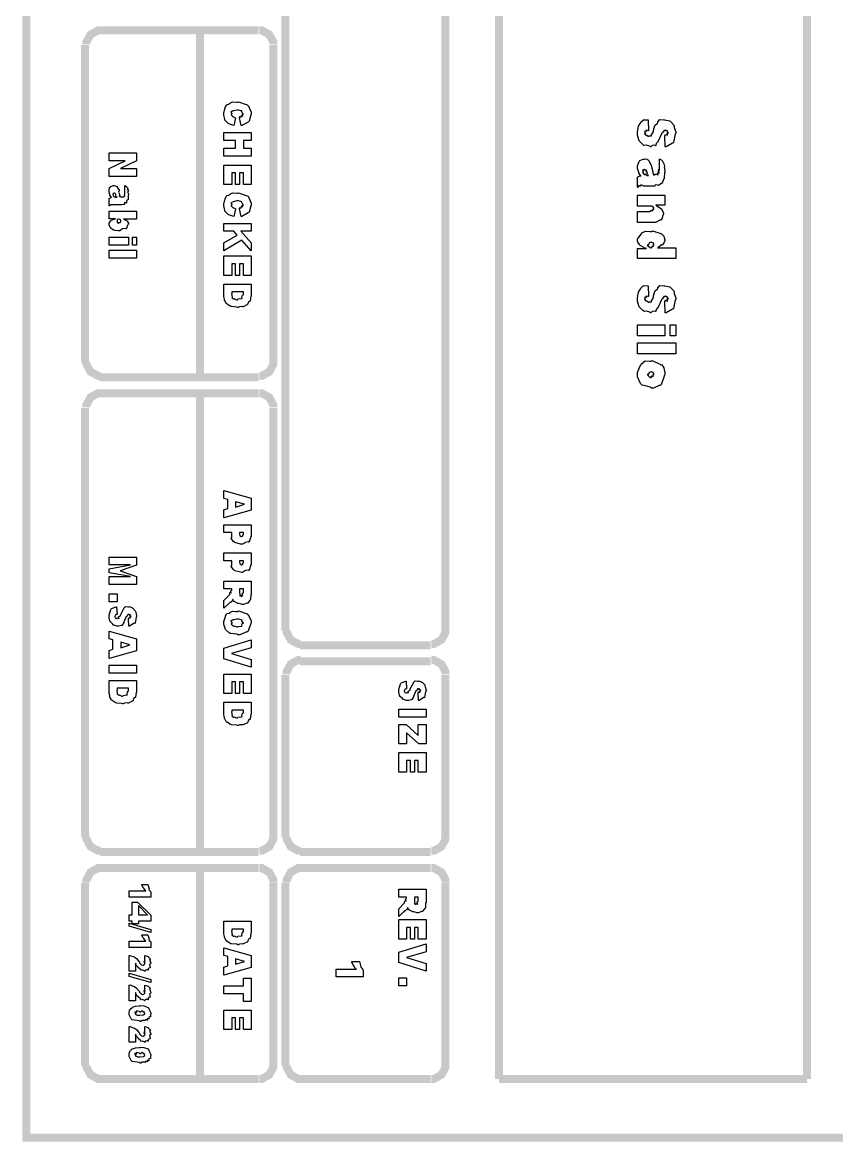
# Model space of a CAD drawing. Extents: x 0 to 11.7, y 0 to 16.5.
# Drawn here: x 0.387 to 1.403, y 0.29 to 1.688 of the extents above; entities that cross this region are included whole.
import ezdxf

# ---------------------------------------------------------------- set-up
doc = ezdxf.new("R2010")
doc.units = 0
doc.layers.get('0').update_dxf_attribs({"linetype": 'CONTINUOUS'})

msp = doc.modelspace()

# ---------------------------------------------------------------- linework, layer by layer
at = {"color": 0, "const_width": 0.01}
msp.add_lwpolyline([(11.4117, 0.295), (11.4117, 16.145), (0.3917, 16.145), (0.3917, 0.295), (11.4117, 0.295)], close=True, dxfattribs=at)
for points in [[(0.9817, 0.3683), (0.9817, 2.4933)], [(1.3666, 0.3683), (1.3666, 2.4933)], [(0.715, 0.9283), (0.715, 2.1)], [(0.915, 0.9283), (0.915, 2.1)], [(0.4842, 1.6783), (0.4811, 1.6783), (0.4718, 1.6732), (0.4667, 1.664), (0.4667, 1.6608)], [(0.6816, 1.6783), (0.4833, 1.6783)], [(0.6083, 1.245), (0.6083, 1.6783)], [(0.7, 1.6608), (0.7, 1.664), (0.6949, 1.6732), (0.6856, 1.6783), (0.6825, 1.6783)], [(0.465, 1.2633), (0.465, 1.66)], [(0.7, 1.2633), (0.7, 1.66)], [(0.4667, 1.2642), (0.4667, 1.2611), (0.4718, 1.2518), (0.4811, 1.2467), (0.4842, 1.2467)], [(0.6825, 1.2467), (0.6856, 1.2467), (0.6949, 1.2518), (0.7, 1.2611), (0.7, 1.2642)], [(0.6816, 1.245), (0.4833, 1.245)], [(0.4842, 1.225), (0.4811, 1.225), (0.4718, 1.2199), (0.4667, 1.2106), (0.4667, 1.2075)], [(0.6816, 1.225), (0.4833, 1.225)], [(0.6083, 0.6517), (0.6083, 1.225)], [(0.7, 1.2075), (0.7, 1.2106), (0.6949, 1.2199), (0.6856, 1.225), (0.6825, 1.225)], [(0.465, 0.67), (0.465, 1.2067)], [(0.7, 0.67), (0.7, 1.2067)], [(0.7167, 0.9291), (0.7167, 0.9261), (0.7218, 0.9168), (0.7311, 0.9117), (0.7342, 0.9117)], [(0.8975, 0.9117), (0.9006, 0.9117), (0.9099, 0.9168), (0.915, 0.9261), (0.915, 0.9291)], [(0.8966, 0.91), (0.7333, 0.91)], [(0.7342, 0.8917), (0.7311, 0.8917), (0.7218, 0.8866), (0.7167, 0.8773), (0.7167, 0.8742)], [(0.8966, 0.89), (0.7333, 0.89)], [(0.915, 0.8742), (0.915, 0.8773), (0.9099, 0.8866), (0.9006, 0.8917), (0.8975, 0.8917)], [(0.715, 0.67), (0.715, 0.8733)], [(0.915, 0.67), (0.915, 0.8733)], [(0.4667, 0.6708), (0.4667, 0.6678), (0.4718, 0.6585), (0.4811, 0.6533), (0.4842, 0.6533)], [(0.6825, 0.6533), (0.6856, 0.6533), (0.6949, 0.6585), (0.7, 0.6678), (0.7, 0.6708)], [(0.7167, 0.6708), (0.7167, 0.6678), (0.7218, 0.6585), (0.7311, 0.6533), (0.7342, 0.6533)], [(0.8975, 0.6533), (0.9006, 0.6533), (0.9099, 0.6585), (0.915, 0.6678), (0.915, 0.6708)], [(0.6816, 0.6517), (0.4833, 0.6517)], [(0.8966, 0.6517), (0.7333, 0.6517)], [(0.4842, 0.6317), (0.4811, 0.6317), (0.4718, 0.6266), (0.4667, 0.6173), (0.4667, 0.6141)], [(0.6816, 0.6317), (0.4833, 0.6317)], [(0.6083, 0.3683), (0.6083, 0.6317)], [(0.7, 0.6141), (0.7, 0.6173), (0.6949, 0.6266), (0.6856, 0.6317), (0.6825, 0.6317)], [(0.7342, 0.6317), (0.7311, 0.6317), (0.7218, 0.6266), (0.7167, 0.6173), (0.7167, 0.6141)], [(0.8966, 0.6317), (0.7333, 0.6317)], [(0.915, 0.6141), (0.915, 0.6173), (0.9099, 0.6266), (0.9006, 0.6317), (0.8975, 0.6317)], [(0.465, 0.385), (0.465, 0.6133)], [(0.7, 0.385), (0.7, 0.6133)], [(0.715, 0.385), (0.715, 0.6133)], [(0.915, 0.385), (0.915, 0.6133)], [(0.4667, 0.3859), (0.4667, 0.3828), (0.4718, 0.3735), (0.4811, 0.3683), (0.4842, 0.3683)], [(0.6825, 0.3683), (0.6856, 0.3683), (0.6949, 0.3735), (0.7, 0.3828), (0.7, 0.3859)], [(0.7167, 0.3859), (0.7167, 0.3828), (0.7218, 0.3735), (0.7311, 0.3683), (0.7342, 0.3683)], [(0.8975, 0.3683), (0.9006, 0.3683), (0.9099, 0.3735), (0.915, 0.3828), (0.915, 0.3859)], [(0.6816, 0.3683), (0.4833, 0.3683)], [(0.8966, 0.3683), (0.7333, 0.3683)], [(1.3666, 0.3683), (0.9817, 0.3683)]]:
    msp.add_lwpolyline(points, dxfattribs=at)
at = {"color": 0}
for points in [[(0.6529, 1.569), (0.6509, 1.5593), (0.6496, 1.5598), (0.6456, 1.5611), (0.6444, 1.5616), (0.644, 1.5618), (0.6431, 1.5624), (0.6399, 1.5657), (0.6396, 1.5662), (0.6394, 1.5674), (0.6385, 1.5709), (0.6383, 1.5724), (0.6383, 1.5729), (0.6383, 1.5749), (0.6396, 1.5804), (0.6399, 1.5809), (0.64, 1.5821), (0.6418, 1.5854), (0.6446, 1.586), (0.6453, 1.5864), (0.6453, 1.5871), (0.6489, 1.5889), (0.6539, 1.5885), (0.6555, 1.5885), (0.6566, 1.589), (0.6674, 1.5853), (0.6681, 1.5846), (0.6687, 1.5847), (0.6724, 1.5761), (0.6724, 1.5731), (0.6719, 1.5728), (0.6697, 1.5648), (0.6692, 1.5642), (0.6684, 1.5638), (0.6609, 1.5596), (0.6598, 1.5593), (0.6579, 1.569), (0.6578, 1.5694), (0.6585, 1.5708), (0.6599, 1.5697), (0.66, 1.5697), (0.6599, 1.5701), (0.6602, 1.5718), (0.6619, 1.5713), (0.662, 1.5714), (0.6617, 1.5718), (0.6613, 1.5734), (0.6627, 1.5736), (0.6627, 1.5736), (0.6621, 1.5742), (0.6608, 1.5767), (0.6606, 1.5776), (0.6605, 1.5777), (0.6596, 1.578), (0.6565, 1.5788), (0.6555, 1.5788), (0.6545, 1.5788), (0.6499, 1.5777), (0.6496, 1.5775), (0.649, 1.5775), (0.6471, 1.5762), (0.6481, 1.5746), (0.6481, 1.574), (0.6479, 1.5741), (0.6472, 1.5728), (0.649, 1.571), (0.6492, 1.5708), (0.6492, 1.5708), (0.6494, 1.5708), (0.6525, 1.5691), (0.6529, 1.569)], [(1.1682, 1.5666), (1.1685, 1.553), (1.1678, 1.5532), (1.1654, 1.5535), (1.1662, 1.5521), (1.1661, 1.5521), (1.1656, 1.5523), (1.1636, 1.5519), (1.1645, 1.55), (1.1645, 1.5493), (1.1644, 1.5494), (1.1637, 1.5493), (1.1656, 1.5472), (1.1659, 1.5471), (1.1658, 1.5473), (1.1661, 1.548), (1.1683, 1.5462), (1.1691, 1.5462), (1.1692, 1.5465), (1.1719, 1.5466), (1.1722, 1.5467), (1.1721, 1.5478), (1.1745, 1.5511), (1.1747, 1.5519), (1.1746, 1.5538), (1.1765, 1.5597), (1.1799, 1.5626), (1.1804, 1.5632), (1.1802, 1.5639), (1.1828, 1.5671), (1.1875, 1.5666), (1.1891, 1.5666), (1.1891, 1.5666), (1.1951, 1.5652), (1.1956, 1.5649), (1.1956, 1.5649), (1.1969, 1.5636), (1.2003, 1.5601), (1.2006, 1.5595), (1.2006, 1.557), (1.2025, 1.5514), (1.2025, 1.5495), (1.202, 1.549), (1.1998, 1.5382), (1.1993, 1.5375), (1.1986, 1.5375), (1.1906, 1.5329), (1.1895, 1.5328), (1.1889, 1.5462), (1.1889, 1.5468), (1.1902, 1.5484), (1.1922, 1.5474), (1.1923, 1.5475), (1.1921, 1.5481), (1.192, 1.5501), (1.1934, 1.5501), (1.1934, 1.5501), (1.193, 1.5507), (1.1918, 1.5526), (1.1923, 1.5523), (1.1923, 1.5523), (1.1918, 1.5527), (1.1901, 1.5537), (1.19, 1.553), (1.1899, 1.553), (1.1896, 1.5532), (1.1882, 1.5533), (1.188, 1.5534), (1.188, 1.5534), (1.1866, 1.5511), (1.1865, 1.5506), (1.1853, 1.55), (1.1807, 1.5398), (1.1806, 1.5393), (1.18, 1.5393), (1.1782, 1.5371), (1.1778, 1.5346), (1.1773, 1.5343), (1.1765, 1.5348), (1.1731, 1.5346), (1.1713, 1.5328), (1.1706, 1.5328), (1.17, 1.5336), (1.1662, 1.5349), (1.1632, 1.5344), (1.1626, 1.5347), (1.1616, 1.5357), (1.1584, 1.5385), (1.1572, 1.5399), (1.157, 1.5404), (1.1565, 1.5414), (1.155, 1.5473), (1.155, 1.5493), (1.155, 1.5516), (1.1559, 1.5587), (1.1581, 1.5619), (1.1587, 1.5625), (1.159, 1.5637), (1.1625, 1.5667), (1.1673, 1.5665), (1.1682, 1.5666)], [(0.6724, 1.5507), (0.6724, 1.5409), (0.6627, 1.5409), (0.6627, 1.5311), (0.6724, 1.5311), (0.6724, 1.5214), (0.6383, 1.5214), (0.6383, 1.5311), (0.6529, 1.5311), (0.6529, 1.5409), (0.6383, 1.5409), (0.6383, 1.5507), (0.6724, 1.5507)], [(0.5291, 1.5252), (0.5291, 1.5155), (0.5091, 1.5057), (0.5291, 1.5057), (0.5291, 1.4959), (0.495, 1.4959), (0.495, 1.5057), (0.5148, 1.5155), (0.495, 1.5155), (0.495, 1.5252), (0.5291, 1.5252)], [(1.1821, 1.504), (1.1821, 1.5176), (1.1821, 1.5176), (1.1824, 1.5177), (1.1852, 1.5161), (1.1854, 1.5159), (1.1854, 1.5159), (1.1874, 1.5126), (1.1876, 1.5122), (1.1876, 1.5122), (1.1875, 1.5118), (1.1884, 1.5081), (1.1884, 1.5076), (1.188, 1.5074), (1.1889, 1.5029), (1.1889, 1.5014), (1.1884, 1.5012), (1.1882, 1.4932), (1.188, 1.4927), (1.1874, 1.4925), (1.1854, 1.4874), (1.1849, 1.487), (1.1848, 1.4872), (1.1813, 1.4848), (1.1808, 1.4847), (1.1801, 1.4851), (1.177, 1.4855), (1.1765, 1.4838), (1.1763, 1.4838), (1.162, 1.4838), (1.1615, 1.4844), (1.159, 1.4853), (1.1585, 1.4836), (1.1583, 1.4836), (1.1581, 1.484), (1.1564, 1.4847), (1.1553, 1.4823), (1.155, 1.482), (1.155, 1.4949), (1.1552, 1.4952), (1.1568, 1.4961), (1.157, 1.4962), (1.157, 1.4962), (1.1591, 1.4966), (1.1593, 1.4966), (1.1586, 1.4969), (1.1565, 1.5004), (1.1563, 1.5007), (1.156, 1.502), (1.155, 1.5059), (1.155, 1.5072), (1.155, 1.5092), (1.157, 1.5146), (1.1574, 1.515), (1.1576, 1.5159), (1.162, 1.5176), (1.1635, 1.5176), (1.1635, 1.5176), (1.1655, 1.518), (1.1686, 1.516), (1.1689, 1.5157), (1.1689, 1.5157), (1.172, 1.5096), (1.1722, 1.5087), (1.1721, 1.5079), (1.1738, 1.5015), (1.1739, 1.5011), (1.1739, 1.5011), (1.174, 1.5004), (1.1753, 1.4976), (1.1754, 1.4972), (1.1755, 1.4977), (1.1777, 1.4991), (1.1804, 1.4978), (1.1806, 1.4979), (1.1803, 1.4983), (1.1803, 1.5002), (1.1821, 1.4998), (1.1821, 1.4998), (1.1816, 1.5005), (1.1805, 1.503), (1.1821, 1.5029), (1.1821, 1.5029), (1.1817, 1.5032), (1.1805, 1.5044), (1.1821, 1.504), (1.1821, 1.504)], [(0.6724, 1.5101), (0.6724, 1.4858), (0.6627, 1.4858), (0.6627, 1.5004), (0.6579, 1.5004), (0.6579, 1.4858), (0.6529, 1.4858), (0.6529, 1.5004), (0.6481, 1.5004), (0.6481, 1.4858), (0.6383, 1.4858), (0.6383, 1.5101), (0.6724, 1.5101)], [(1.1685, 1.4972), (1.1679, 1.498), (1.1663, 1.5005), (1.1674, 1.5005), (1.1674, 1.5005), (1.1668, 1.5012), (1.1651, 1.5035), (1.1659, 1.5033), (1.1659, 1.5033), (1.1654, 1.5037), (1.1637, 1.5047), (1.1641, 1.504), (1.1641, 1.504), (1.1637, 1.5042), (1.1621, 1.5046), (1.1625, 1.5034), (1.1624, 1.5033), (1.1622, 1.5035), (1.161, 1.5035), (1.1617, 1.5021), (1.1617, 1.5016), (1.1617, 1.5017), (1.1611, 1.5015), (1.1623, 1.4994), (1.1624, 1.4992), (1.1623, 1.4993), (1.1624, 1.4997), (1.1642, 1.4978), (1.1643, 1.4977), (1.1642, 1.4979), (1.1644, 1.499), (1.1665, 1.4972), (1.1672, 1.4972), (1.1685, 1.4972)], [(0.5145, 1.4749), (0.5145, 1.4847), (0.5145, 1.4847), (0.5168, 1.4833), (0.5169, 1.4832), (0.5169, 1.4832), (0.5167, 1.483), (0.5182, 1.4811), (0.5182, 1.4808), (0.5182, 1.4808), (0.5176, 1.4805), (0.5191, 1.4779), (0.5191, 1.4775), (0.519, 1.4776), (0.518, 1.4768), (0.5193, 1.474), (0.5193, 1.473), (0.5186, 1.4726), (0.5188, 1.4671), (0.5187, 1.4667), (0.5183, 1.4668), (0.5167, 1.4656), (0.5168, 1.4629), (0.5165, 1.4626), (0.5162, 1.4629), (0.5143, 1.4634), (0.514, 1.4611), (0.5137, 1.461), (0.513, 1.461), (0.5109, 1.4604), (0.5102, 1.4604), (0.5, 1.4604), (0.4994, 1.4605), (0.4976, 1.4602), (0.4974, 1.4602), (0.4971, 1.4602), (0.4953, 1.4592), (0.495, 1.4591), (0.495, 1.4684), (0.4951, 1.4687), (0.4965, 1.4691), (0.4965, 1.4691), (0.4965, 1.4692), (0.4979, 1.4695), (0.498, 1.4695), (0.4976, 1.4703), (0.496, 1.4723), (0.4959, 1.4725), (0.4957, 1.4731), (0.495, 1.4763), (0.495, 1.4773), (0.495, 1.4785), (0.4954, 1.482), (0.4965, 1.4825), (0.4967, 1.4828), (0.4969, 1.4834), (0.5001, 1.4847), (0.5011, 1.4847), (0.5011, 1.4847), (0.5048, 1.4835), (0.505, 1.4832), (0.505, 1.4832), (0.5051, 1.4822), (0.5073, 1.479), (0.5074, 1.4784), (0.5073, 1.4785), (0.5066, 1.4762), (0.5085, 1.473), (0.5085, 1.4728), (0.5082, 1.4728), (0.5073, 1.4718), (0.5094, 1.4702), (0.5095, 1.4699), (0.51, 1.4704), (0.5133, 1.4703), (0.5135, 1.4704), (0.5134, 1.4707), (0.5145, 1.4716), (0.5145, 1.4719), (0.5143, 1.4722), (0.5145, 1.4741), (0.5145, 1.4741), (0.5145, 1.4741), (0.5145, 1.4748), (0.5145, 1.4749)], [(0.5048, 1.4699), (0.5043, 1.4703), (0.5031, 1.4719), (0.5039, 1.4723), (0.5039, 1.4723), (0.5035, 1.4727), (0.5029, 1.4744), (0.5028, 1.4745), (0.5025, 1.4746), (0.5018, 1.4749), (0.5015, 1.4749), (0.5012, 1.475), (0.5003, 1.4746), (0.5002, 1.4745), (0.5002, 1.4745), (0.4998, 1.4735), (0.4998, 1.4732), (0.4998, 1.4732), (0.5002, 1.4718), (0.5002, 1.4717), (0.5002, 1.4717), (0.5014, 1.4705), (0.5015, 1.4704), (0.5015, 1.4704), (0.5031, 1.4699), (0.5037, 1.4699), (0.5048, 1.4699)], [(0.6529, 1.4555), (0.6509, 1.4457), (0.6496, 1.4462), (0.6456, 1.4476), (0.6444, 1.4481), (0.644, 1.4483), (0.6431, 1.4489), (0.6399, 1.4522), (0.6396, 1.4526), (0.6394, 1.4538), (0.6385, 1.4573), (0.6383, 1.4589), (0.6383, 1.4594), (0.6383, 1.4614), (0.6396, 1.4668), (0.6399, 1.4674), (0.64, 1.4685), (0.6418, 1.4719), (0.6446, 1.4724), (0.6453, 1.4728), (0.6453, 1.4735), (0.6489, 1.4754), (0.6539, 1.475), (0.6555, 1.475), (0.6566, 1.4754), (0.6674, 1.4717), (0.6681, 1.4711), (0.6687, 1.4711), (0.6724, 1.4625), (0.6724, 1.4596), (0.6719, 1.4592), (0.6697, 1.4512), (0.6692, 1.4507), (0.6684, 1.4503), (0.6609, 1.446), (0.6598, 1.4457), (0.6579, 1.4555), (0.6578, 1.4558), (0.6585, 1.4572), (0.6599, 1.4561), (0.66, 1.4561), (0.6599, 1.4565), (0.6602, 1.4582), (0.6619, 1.4577), (0.662, 1.4579), (0.6617, 1.4582), (0.6613, 1.4599), (0.6627, 1.46), (0.6627, 1.46), (0.6621, 1.4607), (0.6608, 1.4631), (0.6606, 1.464), (0.6605, 1.4641), (0.6596, 1.4645), (0.6565, 1.4652), (0.6555, 1.4652), (0.6545, 1.4653), (0.6499, 1.4641), (0.6496, 1.4639), (0.649, 1.4639), (0.6471, 1.4627), (0.6481, 1.461), (0.6481, 1.4604), (0.6479, 1.4605), (0.6472, 1.4592), (0.649, 1.4574), (0.6492, 1.4572), (0.6492, 1.4572), (0.6494, 1.4572), (0.6525, 1.4556), (0.6529, 1.4555)], [(1.1889, 1.4724), (1.1889, 1.4598), (1.1776, 1.4598), (1.1777, 1.4599), (1.1846, 1.4552), (1.1849, 1.4548), (1.1849, 1.4548), (1.1871, 1.4503), (1.1871, 1.4487), (1.1868, 1.4482), (1.1846, 1.4418), (1.1841, 1.4413), (1.1835, 1.4417), (1.1771, 1.4385), (1.175, 1.4385), (1.155, 1.4385), (1.155, 1.452), (1.1704, 1.452), (1.1706, 1.4526), (1.1724, 1.4539), (1.174, 1.4527), (1.1741, 1.4528), (1.174, 1.4534), (1.1744, 1.4553), (1.1754, 1.455), (1.1754, 1.455), (1.1751, 1.4557), (1.1742, 1.4579), (1.1739, 1.4579), (1.1739, 1.4579), (1.1732, 1.4586), (1.1697, 1.4587), (1.1685, 1.4587), (1.155, 1.4587), (1.155, 1.4724), (1.1889, 1.4724)], [(0.5291, 1.4523), (0.5291, 1.4425), (0.5128, 1.4425), (0.513, 1.4424), (0.5174, 1.4402), (0.5176, 1.4399), (0.5176, 1.4399), (0.5193, 1.4373), (0.5193, 1.4364), (0.5188, 1.4364), (0.5173, 1.4339), (0.5168, 1.4308), (0.5163, 1.4303), (0.5155, 1.4309), (0.5116, 1.4302), (0.5085, 1.428), (0.5074, 1.428), (0.5061, 1.4281), (0.5023, 1.4284), (0.5011, 1.4289), (0.5007, 1.429), (0.4997, 1.4292), (0.4966, 1.4318), (0.4963, 1.4321), (0.496, 1.4332), (0.495, 1.4356), (0.495, 1.4364), (0.495, 1.4374), (0.4966, 1.4401), (0.497, 1.4403), (0.4971, 1.4408), (0.5023, 1.4429), (0.503, 1.4431), (0.495, 1.4431), (0.495, 1.4523), (0.5291, 1.4523)], [(0.5072, 1.4425), (0.5067, 1.4425), (0.5053, 1.4419), (0.5052, 1.4419), (0.5051, 1.4419), (0.5048, 1.4405), (0.5048, 1.4401), (0.5048, 1.4401), (0.5052, 1.4385), (0.5052, 1.4384), (0.5052, 1.4384), (0.5048, 1.4384), (0.5066, 1.4375), (0.5072, 1.4375), (0.507, 1.4376), (0.5067, 1.4385), (0.5088, 1.4383), (0.5089, 1.4384), (0.509, 1.4388), (0.5095, 1.4396), (0.5095, 1.4399), (0.5095, 1.4404), (0.509, 1.4417), (0.5089, 1.4419), (0.5088, 1.4421), (0.5076, 1.4425), (0.5072, 1.4425)], [(0.6724, 1.4371), (0.6724, 1.4274), (0.6596, 1.4274), (0.6724, 1.413), (0.6724, 1.4031), (0.6607, 1.4161), (0.6383, 1.4031), (0.6383, 1.4128), (0.6548, 1.4226), (0.6505, 1.4274), (0.6383, 1.4274), (0.6383, 1.4371), (0.6724, 1.4371)], [(1.2025, 1.3933), (1.155, 1.3933), (1.155, 1.4059), (1.1661, 1.4059), (1.1642, 1.4062), (1.1582, 1.4094), (1.1578, 1.4098), (1.1573, 1.4107), (1.1554, 1.4136), (1.155, 1.4146), (1.155, 1.415), (1.155, 1.4173), (1.1592, 1.4236), (1.16, 1.4241), (1.1604, 1.4253), (1.165, 1.4276), (1.1705, 1.4271), (1.1724, 1.4271), (1.1735, 1.4277), (1.1839, 1.4244), (1.1845, 1.4239), (1.1849, 1.424), (1.1876, 1.4213), (1.1889, 1.4167), (1.1889, 1.4152), (1.1884, 1.4151), (1.1869, 1.4107), (1.1865, 1.4104), (1.1858, 1.4109), (1.1805, 1.407), (1.1797, 1.4067), (1.2025, 1.4067), (1.2025, 1.3933)], [(0.5193, 1.4198), (0.5193, 1.41), (0.495, 1.41), (0.495, 1.4198), (0.5193, 1.4198)], [(0.5291, 1.4198), (0.5291, 1.41), (0.5241, 1.41), (0.5241, 1.4198), (0.5291, 1.4198)], [(1.1722, 1.4067), (1.1722, 1.4072), (1.1731, 1.4087), (1.1745, 1.4078), (1.1745, 1.4078), (1.1744, 1.4084), (1.1745, 1.4104), (1.1754, 1.4102), (1.1754, 1.4102), (1.1751, 1.4109), (1.1744, 1.4128), (1.1745, 1.4126), (1.1745, 1.4126), (1.1742, 1.4131), (1.1725, 1.4135), (1.1719, 1.4135), (1.1717, 1.4137), (1.1695, 1.4128), (1.1693, 1.4126), (1.1693, 1.4126), (1.1685, 1.4108), (1.1685, 1.4102), (1.1682, 1.4104), (1.167, 1.4101), (1.1692, 1.408), (1.1693, 1.4078), (1.1693, 1.4078), (1.1714, 1.4067), (1.1722, 1.4067)], [(0.5291, 1.4037), (0.5291, 1.3939), (0.495, 1.3939), (0.495, 1.4037), (0.5291, 1.4037)], [(0.6724, 1.3966), (0.6724, 1.3723), (0.6627, 1.3723), (0.6627, 1.3868), (0.6579, 1.3868), (0.6579, 1.3723), (0.6529, 1.3723), (0.6529, 1.3868), (0.6481, 1.3868), (0.6481, 1.3723), (0.6383, 1.3723), (0.6383, 1.3966), (0.6724, 1.3966)], [(0.6724, 1.3614), (0.6724, 1.3467), (0.6719, 1.3465), (0.6713, 1.3404), (0.6711, 1.3399), (0.671, 1.3401), (0.6689, 1.339), (0.6679, 1.3357), (0.6674, 1.3354), (0.667, 1.3354), (0.6625, 1.3331), (0.662, 1.333), (0.661, 1.3333), (0.6576, 1.3331), (0.656, 1.3321), (0.6555, 1.3321), (0.6544, 1.3327), (0.6476, 1.3332), (0.647, 1.3334), (0.6458, 1.334), (0.6422, 1.3364), (0.6418, 1.3367), (0.6412, 1.3372), (0.6393, 1.3407), (0.6392, 1.341), (0.6391, 1.3424), (0.6383, 1.3457), (0.6383, 1.3467), (0.6383, 1.3614), (0.6724, 1.3614)], [(1.1682, 1.3593), (1.1685, 1.3457), (1.1678, 1.3459), (1.1654, 1.3462), (1.1662, 1.3448), (1.1661, 1.3448), (1.1656, 1.345), (1.1636, 1.3446), (1.1645, 1.3427), (1.1645, 1.342), (1.1644, 1.3421), (1.1637, 1.342), (1.1656, 1.3399), (1.1659, 1.3398), (1.1658, 1.3399), (1.1661, 1.3407), (1.1683, 1.3389), (1.1691, 1.3389), (1.1692, 1.3392), (1.1719, 1.3393), (1.1722, 1.3394), (1.1721, 1.3405), (1.1745, 1.3438), (1.1747, 1.3446), (1.1746, 1.3465), (1.1765, 1.3524), (1.1799, 1.3553), (1.1804, 1.3558), (1.1802, 1.3566), (1.1828, 1.3598), (1.1875, 1.3593), (1.1891, 1.3593), (1.1891, 1.3593), (1.1951, 1.3579), (1.1956, 1.3576), (1.1956, 1.3576), (1.1969, 1.3563), (1.2003, 1.3528), (1.2006, 1.3522), (1.2006, 1.3497), (1.2025, 1.3441), (1.2025, 1.3422), (1.202, 1.3417), (1.1998, 1.331), (1.1993, 1.3302), (1.1986, 1.3302), (1.1906, 1.3256), (1.1895, 1.3255), (1.1889, 1.3389), (1.1889, 1.3395), (1.1902, 1.3412), (1.1922, 1.3401), (1.1923, 1.3402), (1.1921, 1.3408), (1.192, 1.3428), (1.1934, 1.3428), (1.1934, 1.3428), (1.193, 1.3434), (1.1918, 1.3453), (1.1923, 1.345), (1.1923, 1.345), (1.1918, 1.3454), (1.1901, 1.3464), (1.19, 1.3457), (1.1899, 1.3457), (1.1896, 1.3459), (1.1882, 1.346), (1.188, 1.3461), (1.188, 1.3461), (1.1866, 1.3438), (1.1865, 1.3433), (1.1853, 1.3427), (1.1807, 1.3325), (1.1806, 1.332), (1.18, 1.332), (1.1782, 1.3298), (1.1778, 1.3273), (1.1773, 1.327), (1.1765, 1.3275), (1.1731, 1.3273), (1.1713, 1.3255), (1.1706, 1.3255), (1.17, 1.3263), (1.1662, 1.3276), (1.1632, 1.3271), (1.1626, 1.3274), (1.1616, 1.3284), (1.1584, 1.3312), (1.1572, 1.3326), (1.157, 1.3331), (1.1565, 1.3341), (1.155, 1.34), (1.155, 1.342), (1.155, 1.3443), (1.1559, 1.3514), (1.1581, 1.3546), (1.1587, 1.3552), (1.159, 1.3564), (1.1625, 1.3594), (1.1673, 1.3592), (1.1682, 1.3593)], [(0.6627, 1.3517), (0.6481, 1.3517), (0.6481, 1.3493), (0.6479, 1.3492), (0.6485, 1.3449), (0.6485, 1.3447), (0.6485, 1.3448), (0.6481, 1.3446), (0.6503, 1.3429), (0.6505, 1.3428), (0.6505, 1.3428), (0.6509, 1.3433), (0.6542, 1.3419), (0.6553, 1.3419), (0.6558, 1.3428), (0.6609, 1.3434), (0.6611, 1.3436), (0.6609, 1.3443), (0.6612, 1.3468), (0.6627, 1.3485), (0.6627, 1.3491), (0.6627, 1.3517)], [(1.1889, 1.3103), (1.1889, 1.2967), (1.155, 1.2967), (1.155, 1.3103), (1.1889, 1.3103)], [(1.2025, 1.3103), (1.2025, 1.2967), (1.1956, 1.2967), (1.1956, 1.3103), (1.2025, 1.3103)], [(1.2025, 1.2878), (1.2025, 1.2741), (1.155, 1.2741), (1.155, 1.2878), (1.2025, 1.2878)], [(1.1719, 1.2652), (1.1729, 1.2658), (1.1833, 1.2614), (1.1841, 1.2606), (1.1846, 1.2608), (1.1875, 1.2567), (1.1889, 1.2504), (1.1889, 1.2483), (1.1884, 1.2476), (1.1842, 1.2356), (1.1832, 1.2348), (1.1825, 1.235), (1.1747, 1.2313), (1.1722, 1.2313), (1.1706, 1.2324), (1.1648, 1.2341), (1.1606, 1.2351), (1.1598, 1.2359), (1.1586, 1.2373), (1.155, 1.2455), (1.155, 1.2483), (1.155, 1.2511), (1.1583, 1.2591), (1.1589, 1.2598), (1.1593, 1.2614), (1.1642, 1.2654), (1.17, 1.2652), (1.1719, 1.2652)], [(1.1719, 1.2515), (1.1717, 1.2517), (1.1695, 1.2508), (1.1693, 1.2507), (1.1693, 1.2507), (1.1685, 1.2489), (1.1685, 1.2483), (1.1682, 1.2484), (1.167, 1.2482), (1.1692, 1.246), (1.1693, 1.2459), (1.1693, 1.2459), (1.1714, 1.2448), (1.1722, 1.2448), (1.1722, 1.2453), (1.1731, 1.2467), (1.1745, 1.2459), (1.1745, 1.2459), (1.1744, 1.2465), (1.1745, 1.2484), (1.1754, 1.2481), (1.1754, 1.2481), (1.1751, 1.2488), (1.1744, 1.2509), (1.1745, 1.2507), (1.1745, 1.2507), (1.1742, 1.2511), (1.1725, 1.2515), (1.1719, 1.2515)], [(0.6431, 1.0808), (0.6431, 1.0923), (0.6383, 1.0936), (0.6383, 1.1034), (0.6724, 1.0938), (0.6724, 1.0788), (0.6383, 1.0693), (0.6383, 1.0793), (0.6431, 1.0808)], [(0.6529, 1.0827), (0.6642, 1.0864), (0.6529, 1.0895), (0.6529, 1.0827)], [(0.6724, 1.0607), (0.6724, 1.0459), (0.6719, 1.0456), (0.6697, 1.0392), (0.6692, 1.0388), (0.6686, 1.0393), (0.6651, 1.0386), (0.6617, 1.0364), (0.6605, 1.0364), (0.6589, 1.0365), (0.6519, 1.0384), (0.6514, 1.0388), (0.6502, 1.0398), (0.6473, 1.0435), (0.6481, 1.0457), (0.6481, 1.0464), (0.6481, 1.0509), (0.6383, 1.0509), (0.6383, 1.0607), (0.6724, 1.0607)], [(0.6579, 1.0509), (0.6579, 1.0494), (0.6579, 1.0494), (0.6584, 1.0469), (0.6585, 1.0468), (0.6585, 1.0468), (0.6598, 1.0459), (0.6603, 1.0459), (0.6603, 1.0459), (0.6617, 1.0465), (0.6618, 1.0466), (0.6617, 1.0468), (0.6627, 1.0485), (0.6627, 1.049), (0.6627, 1.0509), (0.6579, 1.0509)], [(0.6724, 1.0255), (0.6724, 1.0108), (0.6719, 1.0105), (0.6697, 1.0041), (0.6692, 1.0036), (0.6686, 1.0041), (0.6651, 1.0035), (0.6617, 1.0012), (0.6605, 1.0012), (0.6589, 1.0014), (0.6519, 1.0033), (0.6514, 1.0036), (0.6502, 1.0047), (0.6473, 1.0084), (0.6481, 1.0105), (0.6481, 1.0112), (0.6481, 1.0158), (0.6383, 1.0158), (0.6383, 1.0255), (0.6724, 1.0255)], [(0.5291, 1.0202), (0.5291, 1.0103), (0.5087, 1.0031), (0.5291, 0.9959), (0.5291, 0.9862), (0.495, 0.9862), (0.495, 0.9959), (0.5215, 0.9959), (0.495, 1.0007), (0.495, 1.0057), (0.5215, 1.0105), (0.495, 1.0105), (0.495, 1.0202), (0.5291, 1.0202)], [(0.6579, 1.0158), (0.6579, 1.0143), (0.6579, 1.0143), (0.6584, 1.0118), (0.6585, 1.0117), (0.6585, 1.0117), (0.6598, 1.0108), (0.6603, 1.0108), (0.6603, 1.0108), (0.6617, 1.0113), (0.6618, 1.0114), (0.6617, 1.0116), (0.6627, 1.0133), (0.6627, 1.0138), (0.6627, 1.0158), (0.6579, 1.0158)], [(0.6383, 0.9904), (0.6724, 0.9904), (0.6724, 0.9737), (0.6719, 0.9736), (0.6715, 0.9672), (0.6713, 0.9667), (0.6708, 0.9664), (0.6681, 0.9629), (0.6676, 0.9626), (0.6671, 0.9628), (0.6627, 0.9611), (0.6611, 0.9611), (0.6602, 0.9615), (0.657, 0.9622), (0.6558, 0.9621), (0.6555, 0.9622), (0.6548, 0.9628), (0.6519, 0.9644), (0.6516, 0.9646), (0.6509, 0.9648), (0.649, 0.9662), (0.65, 0.9672), (0.6498, 0.9674), (0.6494, 0.9673), (0.6487, 0.965), (0.6485, 0.9648), (0.6481, 0.9649), (0.6465, 0.9635), (0.6462, 0.9633), (0.6457, 0.9634), (0.6441, 0.9619), (0.644, 0.9618), (0.6383, 0.9563), (0.6383, 0.9661), (0.6457, 0.9735), (0.6456, 0.974), (0.6459, 0.9759), (0.6474, 0.9757), (0.6475, 0.9759), (0.6471, 0.9763), (0.6468, 0.9782), (0.6481, 0.9791), (0.6481, 0.9793), (0.6481, 0.9806), (0.6383, 0.9806), (0.6383, 0.9904)], [(0.6579, 0.9806), (0.6579, 0.9761), (0.6579, 0.9761), (0.6581, 0.9736), (0.6581, 0.9733), (0.6581, 0.9733), (0.6587, 0.9716), (0.6587, 0.9715), (0.6587, 0.9717), (0.6586, 0.9723), (0.6599, 0.9709), (0.6603, 0.9709), (0.6601, 0.9712), (0.6603, 0.9725), (0.6619, 0.9719), (0.662, 0.972), (0.6616, 0.9725), (0.6613, 0.9747), (0.6627, 0.9756), (0.6627, 0.9759), (0.6627, 0.9806), (0.6579, 0.9806)], [(0.5048, 0.9743), (0.5048, 0.9645), (0.495, 0.9645), (0.495, 0.9743), (0.5048, 0.9743)], [(0.5043, 0.9581), (0.5048, 0.9484), (0.5043, 0.9484), (0.5029, 0.9478), (0.5028, 0.9477), (0.5026, 0.9477), (0.502, 0.9461), (0.502, 0.9455), (0.502, 0.9455), (0.5027, 0.9441), (0.5028, 0.944), (0.5028, 0.944), (0.5046, 0.9434), (0.5052, 0.9434), (0.5051, 0.9435), (0.505, 0.9442), (0.5072, 0.9437), (0.5074, 0.9438), (0.5071, 0.944), (0.5067, 0.9455), (0.509, 0.9469), (0.5091, 0.9475), (0.5094, 0.9486), (0.5128, 0.9551), (0.5132, 0.9555), (0.5133, 0.9563), (0.5155, 0.9584), (0.5186, 0.9581), (0.5195, 0.9581), (0.5195, 0.9581), (0.5206, 0.9584), (0.5238, 0.957), (0.5241, 0.9568), (0.5241, 0.9568), (0.5276, 0.9533), (0.5278, 0.9529), (0.5278, 0.9529), (0.5282, 0.9511), (0.5291, 0.9471), (0.5291, 0.9457), (0.5286, 0.9451), (0.5273, 0.9378), (0.5269, 0.9373), (0.5262, 0.9378), (0.5206, 0.9339), (0.5197, 0.9338), (0.5193, 0.9434), (0.5192, 0.9435), (0.5195, 0.9445), (0.5216, 0.9443), (0.5217, 0.9444), (0.5214, 0.9446), (0.5208, 0.9458), (0.5226, 0.9461), (0.5226, 0.9462), (0.5221, 0.9464), (0.5207, 0.9475), (0.5217, 0.9479), (0.5217, 0.9479), (0.5212, 0.948), (0.5194, 0.9484), (0.5202, 0.9484), (0.5202, 0.9484), (0.5198, 0.9484), (0.5188, 0.9486), (0.5187, 0.9486), (0.5184, 0.9486), (0.5177, 0.947), (0.5176, 0.9466), (0.5162, 0.9459), (0.5135, 0.9388), (0.5135, 0.9384), (0.5135, 0.9384), (0.5114, 0.9351), (0.5111, 0.9349), (0.5105, 0.9347), (0.5072, 0.9338), (0.5061, 0.9338), (0.5047, 0.9339), (0.5009, 0.9351), (0.5004, 0.9353), (0.4998, 0.9363), (0.4974, 0.9387), (0.4965, 0.939), (0.4963, 0.9392), (0.496, 0.9405), (0.495, 0.9443), (0.495, 0.9455), (0.495, 0.9479), (0.4972, 0.9546), (0.4976, 0.9551), (0.4979, 0.9562), (0.5037, 0.9581), (0.5043, 0.9581)], [(0.6553, 0.9525), (0.6564, 0.953), (0.6672, 0.9493), (0.6679, 0.9486), (0.6685, 0.9487), (0.6724, 0.9407), (0.6724, 0.938), (0.6719, 0.9373), (0.6686, 0.9278), (0.6679, 0.9271), (0.667, 0.9267), (0.6584, 0.9232), (0.6555, 0.9232), (0.6543, 0.9238), (0.6468, 0.9247), (0.6462, 0.925), (0.6449, 0.9257), (0.6407, 0.9293), (0.6403, 0.9297), (0.6399, 0.931), (0.6386, 0.9349), (0.6383, 0.9369), (0.6383, 0.9376), (0.6383, 0.9396), (0.6398, 0.945), (0.6401, 0.9456), (0.6402, 0.9467), (0.6421, 0.9499), (0.6451, 0.9503), (0.6457, 0.9506), (0.6458, 0.9512), (0.6491, 0.9529), (0.6538, 0.9525), (0.6553, 0.9525)], [(0.6553, 0.9428), (0.6544, 0.9428), (0.6502, 0.9417), (0.6498, 0.9415), (0.6492, 0.9415), (0.6471, 0.9402), (0.6481, 0.9384), (0.6481, 0.9378), (0.648, 0.9378), (0.6473, 0.9365), (0.6494, 0.9345), (0.6496, 0.9343), (0.6496, 0.9343), (0.6506, 0.9345), (0.6545, 0.933), (0.6557, 0.933), (0.656, 0.9337), (0.6607, 0.9341), (0.6609, 0.9343), (0.6607, 0.9349), (0.6611, 0.9371), (0.6627, 0.9378), (0.6627, 0.938), (0.6621, 0.9385), (0.6609, 0.9406), (0.661, 0.9414), (0.6609, 0.9415), (0.6599, 0.9418), (0.6565, 0.9428), (0.6553, 0.9428)], [(0.4998, 0.9052), (0.4998, 0.9167), (0.495, 0.918), (0.495, 0.9277), (0.5291, 0.9182), (0.5291, 0.9032), (0.495, 0.8937), (0.495, 0.9036), (0.4998, 0.9052)], [(0.5095, 0.9071), (0.5208, 0.9108), (0.5095, 0.9138), (0.5095, 0.9071)], [(0.6724, 0.9168), (0.6724, 0.9068), (0.6479, 0.8998), (0.6724, 0.8925), (0.6724, 0.8827), (0.6383, 0.8933), (0.6383, 0.9064), (0.6724, 0.9168)], [(0.5291, 0.8851), (0.5291, 0.8753), (0.495, 0.8753), (0.495, 0.8851), (0.5291, 0.8851)], [(0.6724, 0.8741), (0.6724, 0.8498), (0.6627, 0.8498), (0.6627, 0.8644), (0.6579, 0.8644), (0.6579, 0.8498), (0.6529, 0.8498), (0.6529, 0.8644), (0.6481, 0.8644), (0.6481, 0.8498), (0.6383, 0.8498), (0.6383, 0.8741), (0.6724, 0.8741)], [(0.5291, 0.8662), (0.5291, 0.8514), (0.5286, 0.8512), (0.528, 0.8451), (0.5278, 0.8447), (0.5276, 0.8448), (0.5256, 0.8437), (0.5245, 0.8404), (0.5241, 0.8401), (0.5237, 0.8401), (0.5192, 0.8378), (0.5187, 0.8377), (0.5176, 0.838), (0.5143, 0.8378), (0.5127, 0.8369), (0.5122, 0.8369), (0.511, 0.8374), (0.5042, 0.8379), (0.5037, 0.8382), (0.5025, 0.8388), (0.4989, 0.8411), (0.4985, 0.8414), (0.4979, 0.8419), (0.496, 0.8454), (0.4959, 0.8458), (0.4957, 0.8472), (0.495, 0.8504), (0.495, 0.8514), (0.495, 0.8662), (0.5291, 0.8662)], [(0.5193, 0.8564), (0.5048, 0.8564), (0.5048, 0.854), (0.5046, 0.8539), (0.5052, 0.8497), (0.5052, 0.8494), (0.5052, 0.8495), (0.5048, 0.8493), (0.5069, 0.8476), (0.5072, 0.8475), (0.5072, 0.8475), (0.5076, 0.848), (0.5109, 0.8466), (0.5119, 0.8466), (0.5124, 0.8475), (0.5176, 0.8481), (0.5178, 0.8484), (0.5175, 0.849), (0.5179, 0.8516), (0.5193, 0.8532), (0.5193, 0.8538), (0.5193, 0.8564)], [(0.866, 0.8652), (0.8664, 0.8555), (0.866, 0.8555), (0.8646, 0.8549), (0.8645, 0.8548), (0.8643, 0.8548), (0.8636, 0.8532), (0.8636, 0.8526), (0.8636, 0.8526), (0.8644, 0.8512), (0.8645, 0.8511), (0.8645, 0.8511), (0.8663, 0.8505), (0.8669, 0.8505), (0.8668, 0.8506), (0.8666, 0.8513), (0.8689, 0.8509), (0.869, 0.8509), (0.8688, 0.8511), (0.8684, 0.8526), (0.8707, 0.8541), (0.8708, 0.8546), (0.871, 0.8557), (0.8745, 0.8622), (0.8749, 0.8626), (0.8749, 0.8634), (0.8771, 0.8656), (0.8802, 0.8652), (0.8812, 0.8652), (0.8812, 0.8652), (0.8822, 0.8656), (0.8854, 0.8641), (0.8857, 0.8639), (0.8857, 0.8639), (0.8892, 0.8605), (0.8894, 0.86), (0.8894, 0.86), (0.8898, 0.8582), (0.8907, 0.8542), (0.8907, 0.8529), (0.8902, 0.8522), (0.8889, 0.8449), (0.8886, 0.8444), (0.8879, 0.8449), (0.8823, 0.841), (0.8814, 0.8409), (0.881, 0.8505), (0.8809, 0.8506), (0.8811, 0.8516), (0.8832, 0.8515), (0.8834, 0.8516), (0.8831, 0.8517), (0.8824, 0.8529), (0.8842, 0.8532), (0.8842, 0.8533), (0.8837, 0.8535), (0.8823, 0.8547), (0.8834, 0.855), (0.8834, 0.855), (0.8828, 0.8551), (0.8811, 0.8555), (0.8818, 0.8555), (0.8818, 0.8555), (0.8815, 0.8555), (0.8804, 0.8557), (0.8803, 0.8557), (0.8801, 0.8557), (0.8793, 0.8541), (0.8792, 0.8537), (0.8779, 0.853), (0.8752, 0.8459), (0.8751, 0.8455), (0.8751, 0.8455), (0.8731, 0.8422), (0.8727, 0.842), (0.8722, 0.8419), (0.8689, 0.8409), (0.8677, 0.8409), (0.8663, 0.841), (0.8625, 0.8422), (0.8621, 0.8424), (0.8615, 0.8434), (0.859, 0.8458), (0.8581, 0.8461), (0.858, 0.8464), (0.8576, 0.8476), (0.8567, 0.8514), (0.8567, 0.8526), (0.8567, 0.855), (0.8588, 0.8618), (0.8593, 0.8622), (0.8595, 0.8633), (0.8653, 0.8652), (0.866, 0.8652)], [(0.6724, 0.839), (0.6724, 0.8242), (0.6719, 0.824), (0.6713, 0.8179), (0.6711, 0.8175), (0.671, 0.8177), (0.6689, 0.8165), (0.6679, 0.8133), (0.6674, 0.8129), (0.667, 0.8129), (0.6625, 0.8107), (0.662, 0.8105), (0.661, 0.8108), (0.6576, 0.8106), (0.656, 0.8097), (0.6555, 0.8097), (0.6544, 0.8102), (0.6476, 0.8108), (0.647, 0.811), (0.6458, 0.8116), (0.6422, 0.8139), (0.6418, 0.8142), (0.6412, 0.8147), (0.6393, 0.8182), (0.6392, 0.8186), (0.6391, 0.82), (0.6383, 0.8232), (0.6383, 0.8242), (0.6383, 0.839), (0.6724, 0.839)], [(0.6627, 0.8292), (0.6481, 0.8292), (0.6481, 0.8268), (0.6479, 0.8268), (0.6485, 0.8225), (0.6485, 0.8223), (0.6485, 0.8223), (0.6481, 0.8221), (0.6503, 0.8204), (0.6505, 0.8203), (0.6505, 0.8203), (0.6509, 0.8209), (0.6542, 0.8194), (0.6553, 0.8194), (0.6558, 0.8203), (0.6609, 0.8209), (0.6611, 0.8212), (0.6609, 0.8218), (0.6612, 0.8244), (0.6627, 0.8261), (0.6627, 0.8266), (0.6627, 0.8292)], [(0.8907, 0.8301), (0.8907, 0.8203), (0.8567, 0.8203), (0.8567, 0.8301), (0.8907, 0.8301)], [(0.8907, 0.8111), (0.8907, 0.7868), (0.8816, 0.7868), (0.8664, 0.8009), (0.8664, 0.7868), (0.8567, 0.7868), (0.8567, 0.8111), (0.866, 0.8111), (0.881, 0.7973), (0.881, 0.8111), (0.8907, 0.8111)], [(0.8907, 0.776), (0.8907, 0.7517), (0.881, 0.7517), (0.881, 0.7662), (0.8762, 0.7662), (0.8762, 0.7517), (0.8712, 0.7517), (0.8712, 0.7662), (0.8664, 0.7662), (0.8664, 0.7517), (0.8567, 0.7517), (0.8567, 0.776), (0.8907, 0.776)], [(0.5471, 0.5955), (0.52, 0.5955), (0.52, 0.6033), (0.5406, 0.6033), (0.5401, 0.6042), (0.5382, 0.6067), (0.5377, 0.6069), (0.5376, 0.607), (0.5371, 0.6079), (0.5358, 0.6107), (0.5356, 0.6111), (0.5435, 0.6111), (0.5433, 0.6111), (0.5449, 0.6056), (0.545, 0.6053), (0.545, 0.6053), (0.5446, 0.6046), (0.5469, 0.6022), (0.5471, 0.602), (0.5471, 0.5955)], [(0.8567, 0.6053), (0.8907, 0.6053), (0.8907, 0.5885), (0.8902, 0.5884), (0.8899, 0.582), (0.8896, 0.5816), (0.8891, 0.5812), (0.8864, 0.5777), (0.886, 0.5775), (0.8854, 0.5776), (0.881, 0.576), (0.8794, 0.576), (0.8785, 0.5764), (0.8753, 0.577), (0.8741, 0.5769), (0.8738, 0.577), (0.8732, 0.5776), (0.8702, 0.5792), (0.8699, 0.5794), (0.8692, 0.5797), (0.8673, 0.5811), (0.8683, 0.5821), (0.8682, 0.5822), (0.8677, 0.5821), (0.867, 0.5798), (0.8669, 0.5796), (0.8664, 0.5798), (0.8648, 0.5783), (0.8645, 0.5781), (0.864, 0.5782), (0.8624, 0.5767), (0.8623, 0.5766), (0.8567, 0.5712), (0.8567, 0.5809), (0.864, 0.5883), (0.8639, 0.5888), (0.8642, 0.5907), (0.8657, 0.5906), (0.8658, 0.5907), (0.8655, 0.5911), (0.8651, 0.593), (0.8664, 0.5939), (0.8664, 0.5942), (0.8664, 0.5955), (0.8567, 0.5955), (0.8567, 0.6053)], [(0.5239, 0.5734), (0.5239, 0.589), (0.5304, 0.589), (0.5471, 0.573), (0.5471, 0.5656), (0.5317, 0.5656), (0.5317, 0.5619), (0.5239, 0.5619), (0.5239, 0.5656), (0.52, 0.5656), (0.52, 0.5734), (0.5239, 0.5734)], [(0.8762, 0.5955), (0.8762, 0.5909), (0.8762, 0.5909), (0.8764, 0.5885), (0.8764, 0.5881), (0.8764, 0.5881), (0.877, 0.5865), (0.8771, 0.5864), (0.877, 0.5865), (0.877, 0.5871), (0.8782, 0.5857), (0.8786, 0.5857), (0.8784, 0.586), (0.8786, 0.5873), (0.8803, 0.5868), (0.8803, 0.5868), (0.8799, 0.5873), (0.8796, 0.5895), (0.881, 0.5904), (0.881, 0.5907), (0.881, 0.5955), (0.8762, 0.5955)], [(0.5317, 0.5734), (0.543, 0.5734), (0.5317, 0.5849), (0.5317, 0.5734)], [(0.5471, 0.5552), (0.5471, 0.5513), (0.52, 0.5591), (0.52, 0.563), (0.5471, 0.5552)], [(0.6724, 0.5652), (0.6724, 0.5505), (0.6719, 0.5502), (0.6713, 0.5442), (0.6711, 0.5437), (0.671, 0.5439), (0.6689, 0.5428), (0.6679, 0.5395), (0.6674, 0.5392), (0.667, 0.5392), (0.6625, 0.5369), (0.662, 0.5368), (0.661, 0.5371), (0.6576, 0.5368), (0.656, 0.5359), (0.6555, 0.5359), (0.6544, 0.5365), (0.6476, 0.537), (0.647, 0.5372), (0.6458, 0.5378), (0.6422, 0.5401), (0.6418, 0.5405), (0.6412, 0.541), (0.6393, 0.5444), (0.6392, 0.5448), (0.6391, 0.5462), (0.6383, 0.5494), (0.6383, 0.5505), (0.6383, 0.5652), (0.6724, 0.5652)], [(0.8907, 0.5674), (0.8907, 0.5431), (0.881, 0.5431), (0.881, 0.5576), (0.8762, 0.5576), (0.8762, 0.5431), (0.8712, 0.5431), (0.8712, 0.5576), (0.8664, 0.5576), (0.8664, 0.5431), (0.8567, 0.5431), (0.8567, 0.5674), (0.8907, 0.5674)], [(0.5471, 0.5327), (0.52, 0.5327), (0.52, 0.5405), (0.5406, 0.5405), (0.5401, 0.5414), (0.5382, 0.5439), (0.5377, 0.5441), (0.5376, 0.5442), (0.5371, 0.5451), (0.5358, 0.5479), (0.5356, 0.5483), (0.5435, 0.5483), (0.5433, 0.5483), (0.5449, 0.5429), (0.545, 0.5425), (0.545, 0.5425), (0.5446, 0.5418), (0.5469, 0.5394), (0.5471, 0.5392), (0.5471, 0.5327)], [(0.6627, 0.5554), (0.6481, 0.5554), (0.6481, 0.5531), (0.6479, 0.553), (0.6485, 0.5487), (0.6485, 0.5485), (0.6485, 0.5486), (0.6481, 0.5483), (0.6503, 0.5467), (0.6505, 0.5465), (0.6505, 0.5465), (0.6509, 0.5471), (0.6542, 0.5457), (0.6553, 0.5457), (0.6558, 0.5465), (0.6609, 0.5471), (0.6611, 0.5474), (0.6609, 0.5481), (0.6612, 0.5506), (0.6627, 0.5523), (0.6627, 0.5528), (0.6627, 0.5554)], [(0.6431, 0.5095), (0.6431, 0.5211), (0.6383, 0.5224), (0.6383, 0.5321), (0.6724, 0.5226), (0.6724, 0.5076), (0.6383, 0.498), (0.6383, 0.508), (0.6431, 0.5095)], [(0.8907, 0.537), (0.8907, 0.527), (0.8662, 0.5201), (0.8907, 0.5127), (0.8907, 0.5029), (0.8567, 0.5136), (0.8567, 0.5266), (0.8907, 0.537)], [(0.52, 0.5028), (0.52, 0.5224), (0.5207, 0.5226), (0.5263, 0.5207), (0.5267, 0.5204), (0.5267, 0.5204), (0.5291, 0.5187), (0.5324, 0.5147), (0.5328, 0.5139), (0.5328, 0.5139), (0.5328, 0.5133), (0.5353, 0.5109), (0.5354, 0.5109), (0.5355, 0.511), (0.5369, 0.5106), (0.5374, 0.5106), (0.5374, 0.5106), (0.5388, 0.5112), (0.5389, 0.5113), (0.5389, 0.5113), (0.5396, 0.5123), (0.5396, 0.5126), (0.5393, 0.5132), (0.5388, 0.5151), (0.5396, 0.5139), (0.5396, 0.5139), (0.5394, 0.5144), (0.5388, 0.5158), (0.5396, 0.5145), (0.5396, 0.5145), (0.5396, 0.5224), (0.5396, 0.5224), (0.5437, 0.5212), (0.5439, 0.5211), (0.5439, 0.5211), (0.5441, 0.5205), (0.5462, 0.5183), (0.5463, 0.518), (0.5462, 0.5181), (0.5454, 0.5168), (0.5471, 0.5137), (0.5471, 0.5126), (0.5469, 0.5128), (0.5452, 0.5112), (0.5464, 0.5075), (0.5463, 0.5072), (0.5457, 0.5072), (0.5436, 0.5061), (0.5437, 0.5043), (0.5435, 0.5041), (0.5428, 0.5044), (0.5404, 0.5042), (0.5396, 0.5028), (0.5393, 0.5028), (0.5387, 0.5034), (0.5363, 0.5044), (0.5349, 0.504), (0.5346, 0.5041), (0.5342, 0.505), (0.5308, 0.5081), (0.5304, 0.5087), (0.5298, 0.5091), (0.5282, 0.511), (0.5289, 0.5115), (0.5289, 0.5115), (0.5286, 0.5116), (0.5279, 0.5129), (0.5278, 0.513), (0.5278, 0.5028), (0.52, 0.5028)], [(0.6529, 0.5115), (0.6642, 0.5152), (0.6529, 0.5182), (0.6529, 0.5115)], [(0.8124, 0.4957), (0.7783, 0.4957), (0.7783, 0.5055), (0.8039, 0.5055), (0.8028, 0.5059), (0.8007, 0.5095), (0.8005, 0.5098), (0.7998, 0.5107), (0.7981, 0.5136), (0.798, 0.5149), (0.7979, 0.5152), (0.8074, 0.5152), (0.8075, 0.5149), (0.8092, 0.5083), (0.8094, 0.5079), (0.8094, 0.5079), (0.8104, 0.5071), (0.8121, 0.504), (0.8124, 0.5037), (0.8124, 0.4957)], [(0.5471, 0.4925), (0.5471, 0.4886), (0.52, 0.4964), (0.52, 0.5003), (0.5471, 0.4925)], [(0.6724, 0.4942), (0.6724, 0.4652), (0.6627, 0.4652), (0.6627, 0.4747), (0.6383, 0.4747), (0.6383, 0.4845), (0.6627, 0.4845), (0.6627, 0.4942), (0.6724, 0.4942)], [(0.8664, 0.4944), (0.8664, 0.4846), (0.8567, 0.4846), (0.8567, 0.4944), (0.8664, 0.4944)], [(0.52, 0.466), (0.52, 0.4856), (0.5207, 0.4858), (0.5263, 0.4839), (0.5267, 0.4836), (0.5267, 0.4836), (0.5291, 0.4819), (0.5324, 0.4779), (0.5328, 0.4771), (0.5328, 0.4771), (0.5328, 0.4765), (0.5353, 0.4741), (0.5354, 0.4741), (0.5355, 0.4742), (0.5369, 0.4738), (0.5374, 0.4738), (0.5374, 0.4738), (0.5388, 0.4744), (0.5389, 0.4745), (0.5389, 0.4745), (0.5396, 0.4755), (0.5396, 0.4758), (0.5393, 0.4764), (0.5388, 0.4783), (0.5396, 0.4771), (0.5396, 0.4771), (0.5394, 0.4776), (0.5388, 0.4791), (0.5396, 0.4778), (0.5396, 0.4778), (0.5396, 0.4856), (0.5396, 0.4856), (0.5437, 0.4844), (0.5439, 0.4843), (0.5439, 0.4843), (0.5441, 0.4837), (0.5462, 0.4816), (0.5463, 0.4812), (0.5462, 0.4813), (0.5454, 0.48), (0.5471, 0.4769), (0.5471, 0.4758), (0.5469, 0.476), (0.5452, 0.4744), (0.5464, 0.4707), (0.5463, 0.4704), (0.5457, 0.4704), (0.5436, 0.4693), (0.5437, 0.4675), (0.5435, 0.4673), (0.5428, 0.4677), (0.5404, 0.4674), (0.5396, 0.466), (0.5393, 0.466), (0.5387, 0.4666), (0.5363, 0.4676), (0.5349, 0.4672), (0.5346, 0.4673), (0.5342, 0.4683), (0.5308, 0.4714), (0.5304, 0.4719), (0.5298, 0.4723), (0.5282, 0.4742), (0.5289, 0.4747), (0.5289, 0.4747), (0.5286, 0.4748), (0.5279, 0.4761), (0.5278, 0.4762), (0.5278, 0.466), (0.52, 0.466)], [(0.5337, 0.4596), (0.5339, 0.4599), (0.5384, 0.4595), (0.5437, 0.4576), (0.5441, 0.4572), (0.5441, 0.4572), (0.5451, 0.4549), (0.5471, 0.451), (0.5471, 0.4496), (0.5468, 0.4495), (0.5466, 0.4462), (0.5465, 0.4459), (0.546, 0.4459), (0.5442, 0.4449), (0.5449, 0.4434), (0.5448, 0.4433), (0.5443, 0.4435), (0.5424, 0.4432), (0.5427, 0.4418), (0.5426, 0.4418), (0.5422, 0.4421), (0.5403, 0.4423), (0.5401, 0.441), (0.54, 0.4409), (0.5392, 0.4414), (0.5362, 0.4414), (0.5345, 0.44), (0.5339, 0.44), (0.5327, 0.4409), (0.5239, 0.4421), (0.5233, 0.4424), (0.5225, 0.4434), (0.52, 0.4482), (0.52, 0.4498), (0.52, 0.451), (0.5203, 0.4543), (0.5211, 0.4546), (0.5211, 0.4548), (0.5212, 0.4556), (0.5238, 0.4576), (0.5241, 0.4578), (0.5241, 0.458), (0.5277, 0.4591), (0.528, 0.4591), (0.528, 0.4591), (0.5323, 0.4596), (0.5337, 0.4596)], [(0.5337, 0.4518), (0.5327, 0.4524), (0.5291, 0.4532), (0.5291, 0.4514), (0.5289, 0.4513), (0.5286, 0.4517), (0.527, 0.4523), (0.5278, 0.4505), (0.5278, 0.4498), (0.5277, 0.4501), (0.527, 0.451), (0.5282, 0.4488), (0.5283, 0.4487), (0.5283, 0.4487), (0.5298, 0.4481), (0.53, 0.4481), (0.53, 0.4481), (0.5326, 0.4479), (0.5335, 0.4479), (0.5335, 0.4479), (0.538, 0.4484), (0.5382, 0.4485), (0.5382, 0.4486), (0.5396, 0.4497), (0.5396, 0.45), (0.5393, 0.4507), (0.5385, 0.4525), (0.5382, 0.4513), (0.5382, 0.4513), (0.538, 0.4519), (0.5359, 0.4532), (0.5343, 0.4518), (0.5337, 0.4518)], [(0.6724, 0.4543), (0.6724, 0.43), (0.6627, 0.43), (0.6627, 0.4446), (0.6579, 0.4446), (0.6579, 0.43), (0.6529, 0.43), (0.6529, 0.4446), (0.6481, 0.4446), (0.6481, 0.43), (0.6383, 0.43), (0.6383, 0.4543), (0.6724, 0.4543)], [(0.52, 0.4141), (0.52, 0.4336), (0.5207, 0.4339), (0.5263, 0.4319), (0.5267, 0.4316), (0.5267, 0.4316), (0.5291, 0.4299), (0.5324, 0.4259), (0.5328, 0.4251), (0.5328, 0.4251), (0.5328, 0.4245), (0.5353, 0.4221), (0.5354, 0.4221), (0.5355, 0.4222), (0.5369, 0.4219), (0.5374, 0.4219), (0.5374, 0.4219), (0.5388, 0.4224), (0.5389, 0.4225), (0.5389, 0.4225), (0.5396, 0.4235), (0.5396, 0.4238), (0.5393, 0.4244), (0.5388, 0.4263), (0.5396, 0.4251), (0.5396, 0.4251), (0.5394, 0.4256), (0.5388, 0.4271), (0.5396, 0.4258), (0.5396, 0.4258), (0.5396, 0.4336), (0.5396, 0.4336), (0.5437, 0.4325), (0.5439, 0.4323), (0.5439, 0.4323), (0.5441, 0.4317), (0.5462, 0.4296), (0.5463, 0.4293), (0.5462, 0.4293), (0.5454, 0.428), (0.5471, 0.4249), (0.5471, 0.4238), (0.5469, 0.424), (0.5452, 0.4225), (0.5464, 0.4187), (0.5463, 0.4184), (0.5457, 0.4185), (0.5436, 0.4174), (0.5437, 0.4155), (0.5435, 0.4154), (0.5428, 0.4157), (0.5404, 0.4155), (0.5396, 0.4141), (0.5393, 0.4141), (0.5387, 0.4147), (0.5363, 0.4156), (0.5349, 0.4152), (0.5346, 0.4154), (0.5342, 0.4163), (0.5308, 0.4194), (0.5304, 0.4199), (0.5298, 0.4204), (0.5282, 0.4222), (0.5289, 0.4227), (0.5289, 0.4227), (0.5286, 0.4228), (0.5279, 0.4241), (0.5278, 0.4243), (0.5278, 0.4141), (0.52, 0.4141)], [(0.5337, 0.4076), (0.5339, 0.4079), (0.5384, 0.4076), (0.5437, 0.4057), (0.5441, 0.4052), (0.5441, 0.4052), (0.5451, 0.4029), (0.5471, 0.399), (0.5471, 0.3976), (0.5468, 0.3975), (0.5466, 0.3942), (0.5465, 0.3939), (0.546, 0.3939), (0.5442, 0.3929), (0.5449, 0.3914), (0.5448, 0.3913), (0.5443, 0.3915), (0.5424, 0.3912), (0.5427, 0.3899), (0.5426, 0.3898), (0.5422, 0.3901), (0.5403, 0.3903), (0.5401, 0.389), (0.54, 0.3889), (0.5392, 0.3894), (0.5362, 0.3894), (0.5345, 0.3881), (0.5339, 0.3881), (0.5327, 0.3889), (0.5239, 0.3901), (0.5233, 0.3905), (0.5225, 0.3914), (0.52, 0.3963), (0.52, 0.3978), (0.52, 0.399), (0.5203, 0.4023), (0.5211, 0.4027), (0.5211, 0.4028), (0.5212, 0.4036), (0.5238, 0.4057), (0.5241, 0.4059), (0.5241, 0.406), (0.5277, 0.4071), (0.528, 0.4072), (0.528, 0.4072), (0.5323, 0.4076), (0.5337, 0.4076)], [(0.5337, 0.3998), (0.5327, 0.4004), (0.5291, 0.4012), (0.5291, 0.3995), (0.5289, 0.3994), (0.5286, 0.3997), (0.527, 0.4003), (0.5278, 0.3985), (0.5278, 0.3978), (0.5277, 0.3982), (0.527, 0.399), (0.5282, 0.3969), (0.5283, 0.3968), (0.5283, 0.3968), (0.5298, 0.3962), (0.53, 0.3961), (0.53, 0.3961), (0.5326, 0.3959), (0.5335, 0.3959), (0.5335, 0.3959), (0.538, 0.3964), (0.5382, 0.3965), (0.5382, 0.3966), (0.5396, 0.3977), (0.5396, 0.3981), (0.5393, 0.3987), (0.5385, 0.4006), (0.5382, 0.3994), (0.5382, 0.3994), (0.538, 0.4), (0.5359, 0.4012), (0.5343, 0.3998), (0.5337, 0.3998)]]:
    msp.add_lwpolyline(points, close=True, dxfattribs=at)

doc.saveas('drawing.dxf')
